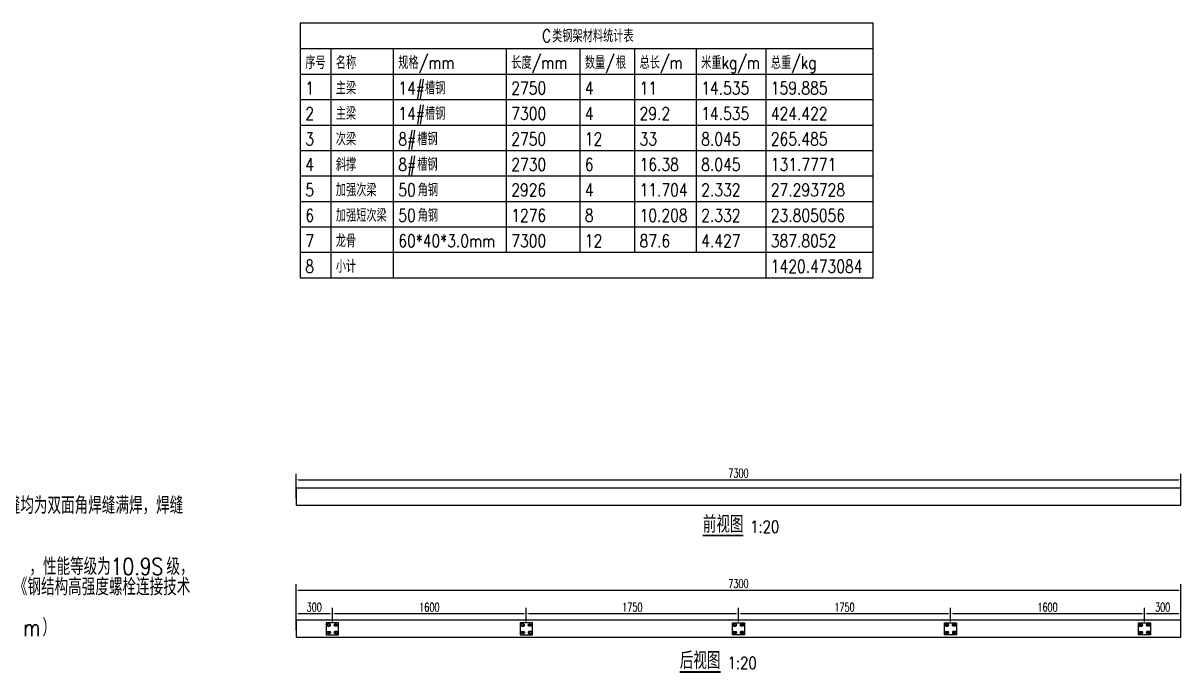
# Model space of a CAD drawing. Header units: millimetres. Extents: x -1471591 to 944464, y -468930 to 547002.
# Drawn here: x -968289 to -958738, y 3798 to 9156 of the extents above; entities that cross this region are included whole.
import ezdxf

# ---------------------------------------------------------------- set-up
doc = ezdxf.new("R2010")
doc.units = ezdxf.units.MM
doc.header["$LTSCALE"] = 10
doc.header["$PDMODE"] = 35
for name, color, linetype in [('DIM_SYMB', 3, 'Continuous'), ('PUB_TAB', 7, 'Continuous'), ('PUB_TEXT', 7, 'Continuous'), ('W-STEEL_FRAME钢架', 3, 'Continuous')]:
    doc.layers.add(name, color=color, linetype=linetype)
doc.styles.get("Standard").update_dxf_attribs({"font": 'simplex.shx', "width": 0.8, "bigfont": 'hztxt.shx'})
doc.styles.add('STANDARD_T3', font='simplex.shx', dxfattribs={"width": 0.7, "bigfont": 'hztxt.shx'})
doc.dimstyles.new('W&&20', dxfattribs={"dimtxt": 70, "dimasz": 20, "dimexe": 50, "dimexo": 60, "dimgap": 20, "dimtad": 1, "dimdec": 0, "dimzin": 0, "dimdsep": 46, "dimtxsty": 'STANDARD_T3', "dimcen": 0.09, "dimclrd": 1, "dimclre": 1, "dimclrt": 7, "dimazin": 2, "dimtfac": 1, "dimtdec": 0, "dimtix": 1, "dimtmove": 2, "dimatfit": 3, "dimfxl": 0, "dimtolj": 1, "dimtzin": 0, "dimarcsym": 0})

# ---------------------------------------------------------------- blocks, each defined once
blk = doc.blocks.new('*D299')
at = {"color": 1, "lineweight": -2, "transparency": 16777216}
for p, q in [((-966038.2, 5239.4), (-966038.2, 5439.4)), ((-966018.2, 5389.4), (-958758.2, 5389.4)), ((-958738.2, 5239.4), (-958738.2, 5439.4))]:
    blk.add_line(p, q, dxfattribs=at)
at = {"color": 1, "transparency": 16777216}
for points in [[(-966018.2, 5392.8), (-966018.2, 5386.1), (-966038.2, 5389.4)], [(-958758.2, 5392.8), (-958758.2, 5386.1), (-958738.2, 5389.4)]]:
    blk.add_solid(points, dxfattribs=at)
at = {"layer": 'Defpoints', "color": 0, "transparency": 16777216}
for p in [(-958738.2, 5389.4), (-966038.2, 5179.4), (-958738.2, 5179.4)]:
    blk.add_point(p, dxfattribs=at)
at = {"color": 7, "transparency": 16777216, "insert": (-962388.2, 5444.4), "char_height": 70, "attachment_point": 5, "style": 'STANDARD_T3'}
blk.add_mtext('\\A1;7300', dxfattribs=at)
blk = doc.blocks.new('*D300')
at = {"color": 1, "lineweight": -2, "transparency": 16777216}
for p, q in [((-966038.2, 4150.8), (-966038.2, 4528.3)), ((-958738.2, 4150.8), (-958738.2, 4528.3)), ((-966018.2, 4478.3), (-958758.2, 4478.3))]:
    blk.add_line(p, q, dxfattribs=at)
at = {"color": 1, "transparency": 16777216}
for points in [[(-966018.2, 4481.6), (-966018.2, 4474.9), (-966038.2, 4478.3)], [(-958758.2, 4481.6), (-958758.2, 4474.9), (-958738.2, 4478.3)]]:
    blk.add_solid(points, dxfattribs=at)
at = {"layer": 'Defpoints', "color": 0, "transparency": 16777216}
for p in [(-958738.2, 4478.3), (-966038.2, 4090.8), (-958738.2, 4090.8)]:
    blk.add_point(p, dxfattribs=at)
at = {"color": 7, "transparency": 16777216, "insert": (-962388.2, 4533.3), "char_height": 70, "attachment_point": 5, "style": 'STANDARD_T3'}
blk.add_mtext('\\A1;7300', dxfattribs=at)
blk = doc.blocks.new('$matou$00000140')
blk.add_lwpolyline([(-50, 50), (50, 50), (50, -50), (-50, -50)], close=True)
for points in [[(-22.5, 37.5), (-37.5, 37.5, 0.414214), (-45, 30), (-45, 30, 0.414214), (-37.5, 22.5), (-22.5, 22.5, 0.414214), (-15, 30), (-15, 30, 0.414214)], [(22.5, 37.5), (37.5, 37.5, -0.414214), (45, 30), (45, 30, -0.414214), (37.5, 22.5), (22.5, 22.5, -0.414214), (15, 30), (15, 30, -0.414214)], [(-22.5, -37.5), (-37.5, -37.5, -0.414214), (-45, -30), (-45, -30, -0.414214), (-37.5, -22.5), (-22.5, -22.5, -0.414214), (-15, -30), (-15, -30, -0.414214)], [(22.5, -37.5), (37.5, -37.5, 0.414214), (45, -30), (45, -30, 0.414214), (37.5, -22.5), (22.5, -22.5, 0.414214), (15, -30), (15, -30, 0.414214)]]:
    blk.add_lwpolyline(points, format="xyb", close=True)
blk = doc.blocks.new('*U365')
at = {"layer": 'W-STEEL_FRAME钢架', "color": 2}
for centre in [(-25, 32.7), (25, 32.7), (-25, -32.7), (25, -32.7)]:
    blk.add_circle(centre, 7, dxfattribs=at)
blk.add_blockref('$matou$00000140', (0, 0))
blk = doc.blocks.new('*U366')
at = {"color": 0, "linetype": 'ByBlock', "lineweight": -2}
for p in [(-1600, 0), (0, 0)]:
    blk.add_blockref('*U365', p, dxfattribs=at)
blk = doc.blocks.new('*D367')
at = {"color": 1, "lineweight": -2, "transparency": 16777216}
for p, q in [((-959038.2, 4220.8), (-959038.2, 4334.1)), ((-958738.2, 4220.8), (-958738.2, 4334.1)), ((-958758.2, 4284.1), (-959018.2, 4284.1))]:
    blk.add_line(p, q, dxfattribs=at)
at = {"color": 1, "transparency": 16777216}
for points in [[(-959018.2, 4287.5), (-959018.2, 4280.8), (-959038.2, 4284.1)], [(-958758.2, 4287.5), (-958758.2, 4280.8), (-958738.2, 4284.1)]]:
    blk.add_solid(points, dxfattribs=at)
at = {"layer": 'Defpoints', "color": 0, "transparency": 16777216}
for p in [(-959038.2, 4284.1), (-959038.2, 4160.8), (-958738.2, 4160.8)]:
    blk.add_point(p, dxfattribs=at)
at = {"color": 7, "transparency": 16777216, "insert": (-958888.2, 4339.1), "char_height": 70, "attachment_point": 5, "style": 'STANDARD_T3'}
blk.add_mtext('\\A1;300', dxfattribs=at)
blk = doc.blocks.new('*D368')
at = {"color": 1, "lineweight": -2, "transparency": 16777216}
for p, q in [((-960638.2, 4220.8), (-960638.2, 4334.1)), ((-959038.2, 4220.8), (-959038.2, 4334.1)), ((-959058.2, 4284.1), (-960618.2, 4284.1))]:
    blk.add_line(p, q, dxfattribs=at)
at = {"color": 1, "transparency": 16777216}
for points in [[(-960618.2, 4287.5), (-960618.2, 4280.8), (-960638.2, 4284.1)], [(-959058.2, 4287.5), (-959058.2, 4280.8), (-959038.2, 4284.1)]]:
    blk.add_solid(points, dxfattribs=at)
at = {"layer": 'Defpoints', "color": 0, "transparency": 16777216}
for p in [(-960638.2, 4284.1), (-960638.2, 4160.8), (-959038.2, 4160.8)]:
    blk.add_point(p, dxfattribs=at)
at = {"color": 7, "transparency": 16777216, "insert": (-959838.2, 4339.1), "char_height": 70, "attachment_point": 5, "style": 'STANDARD_T3'}
blk.add_mtext('\\A1;1600', dxfattribs=at)
blk = doc.blocks.new('*D369')
at = {"color": 1, "lineweight": -2, "transparency": 16777216}
for p, q in [((-962388.2, 4220.8), (-962388.2, 4334.1)), ((-960638.2, 4220.8), (-960638.2, 4334.1)), ((-960658.2, 4284.1), (-962368.2, 4284.1))]:
    blk.add_line(p, q, dxfattribs=at)
at = {"color": 1, "transparency": 16777216}
for points in [[(-962368.2, 4287.5), (-962368.2, 4280.8), (-962388.2, 4284.1)], [(-960658.2, 4287.5), (-960658.2, 4280.8), (-960638.2, 4284.1)]]:
    blk.add_solid(points, dxfattribs=at)
at = {"layer": 'Defpoints', "color": 0, "transparency": 16777216}
for p in [(-962388.2, 4284.1), (-962388.2, 4160.8), (-960638.2, 4160.8)]:
    blk.add_point(p, dxfattribs=at)
at = {"color": 7, "transparency": 16777216, "insert": (-961513.2, 4339.1), "char_height": 70, "attachment_point": 5, "style": 'STANDARD_T3'}
blk.add_mtext('\\A1;1750', dxfattribs=at)
blk = doc.blocks.new('*D370')
at = {"color": 1, "lineweight": -2, "transparency": 16777216}
for p, q in [((-964138.2, 4220.8), (-964138.2, 4334.1)), ((-962388.2, 4220.8), (-962388.2, 4334.1)), ((-962408.2, 4284.1), (-964118.2, 4284.1))]:
    blk.add_line(p, q, dxfattribs=at)
at = {"color": 1, "transparency": 16777216}
for points in [[(-964118.2, 4287.5), (-964118.2, 4280.8), (-964138.2, 4284.1)], [(-962408.2, 4287.5), (-962408.2, 4280.8), (-962388.2, 4284.1)]]:
    blk.add_solid(points, dxfattribs=at)
at = {"layer": 'Defpoints', "color": 0, "transparency": 16777216}
for p in [(-964138.2, 4284.1), (-964138.2, 4160.8), (-962388.2, 4160.8)]:
    blk.add_point(p, dxfattribs=at)
at = {"color": 7, "transparency": 16777216, "insert": (-963263.2, 4339.1), "char_height": 70, "attachment_point": 5, "style": 'STANDARD_T3'}
blk.add_mtext('\\A1;1750', dxfattribs=at)
blk = doc.blocks.new('*D371')
at = {"color": 1, "lineweight": -2, "transparency": 16777216}
for p, q in [((-965738.2, 4220.8), (-965738.2, 4334.1)), ((-964138.2, 4220.8), (-964138.2, 4334.1)), ((-964158.2, 4284.1), (-965718.2, 4284.1))]:
    blk.add_line(p, q, dxfattribs=at)
at = {"color": 1, "transparency": 16777216}
for points in [[(-965718.2, 4287.5), (-965718.2, 4280.8), (-965738.2, 4284.1)], [(-964158.2, 4287.5), (-964158.2, 4280.8), (-964138.2, 4284.1)]]:
    blk.add_solid(points, dxfattribs=at)
at = {"layer": 'Defpoints', "color": 0, "transparency": 16777216}
for p in [(-965738.2, 4284.1), (-965738.2, 4160.8), (-964138.2, 4160.8)]:
    blk.add_point(p, dxfattribs=at)
at = {"color": 7, "transparency": 16777216, "insert": (-964938.2, 4339.1), "char_height": 70, "attachment_point": 5, "style": 'STANDARD_T3'}
blk.add_mtext('\\A1;1600', dxfattribs=at)
blk = doc.blocks.new('*D372')
at = {"color": 1, "lineweight": -2, "transparency": 16777216}
for p, q in [((-966038.2, 4220.8), (-966038.2, 4334.1)), ((-965738.2, 4220.8), (-965738.2, 4334.1)), ((-965758.2, 4284.1), (-966018.2, 4284.1))]:
    blk.add_line(p, q, dxfattribs=at)
at = {"color": 1, "transparency": 16777216}
for points in [[(-966018.2, 4287.5), (-966018.2, 4280.8), (-966038.2, 4284.1)], [(-965758.2, 4287.5), (-965758.2, 4280.8), (-965738.2, 4284.1)]]:
    blk.add_solid(points, dxfattribs=at)
at = {"layer": 'Defpoints', "color": 0, "transparency": 16777216}
for p in [(-966038.2, 4284.1), (-966038.2, 4160.8), (-965738.2, 4160.8)]:
    blk.add_point(p, dxfattribs=at)
at = {"color": 7, "transparency": 16777216, "insert": (-965888.2, 4339.1), "char_height": 70, "attachment_point": 5, "style": 'STANDARD_T3'}
blk.add_mtext('\\A1;300', dxfattribs=at)

msp = doc.modelspace()

# ---------------------------------------------------------------- linework, layer by layer
at = {"layer": 'DIM_SYMB', "const_width": 14}
for points in [[(-962682.3, 4931.2), (-962347.4, 4931.2)], [(-962872, 3804.5), (-962533.6, 3804.5)]]:
    msp.add_lwpolyline(points, dxfattribs=at)
at = {"layer": 'PUB_TAB'}
msp.add_lwpolyline([(-966003.7, 7056.1), (-961276.1, 7056.1), (-961276.1, 9156.1), (-966003.7, 9156.1)], close=True, dxfattribs=at)
for points in [[(-966003.7, 8946.1), (-961276.1, 8946.1)], [(-965751.8, 8946.1), (-965751.8, 7056.1)], [(-965236.4, 8946.1), (-965236.4, 7056.1)], [(-964304.5, 8946.1), (-964304.5, 7266.1)], [(-963697.5, 8946.1), (-963697.5, 7266.1)], [(-963245.8, 8946.1), (-963245.8, 7266.1)], [(-962737.3, 8946.1), (-962737.3, 7266.1)], [(-962163.1, 8946.1), (-962163.1, 7056.1)], [(-966003.7, 8736.1), (-961276.1, 8736.1)], [(-966003.7, 8526.1), (-961276.1, 8526.1)], [(-966003.7, 8316.1), (-961276.1, 8316.1)], [(-966003.7, 8106.1), (-961276.1, 8106.1)], [(-966003.7, 7896.1), (-961276.1, 7896.1)], [(-966003.7, 7686.1), (-961276.1, 7686.1)], [(-966003.7, 7476.1), (-961276.1, 7476.1)], [(-966003.7, 7266.1), (-961276.1, 7266.1)]]:
    msp.add_lwpolyline(points, dxfattribs=at)
at = {"layer": 'W-STEEL_FRAME钢架'}
for points in [[(-966038.2, 5179.4), (-958738.2, 5179.4), (-958738.2, 5319.4), (-966038.2, 5319.4)], [(-966038.2, 4090.8), (-958738.2, 4090.8), (-958738.2, 4230.8), (-966038.2, 4230.8)]]:
    msp.add_lwpolyline(points, close=True, dxfattribs=at)
at = {"layer": 'W-STEEL_FRAME钢架', "color": 2}
for centre in [(-962413.2, 4193.5), (-962413.2, 4128.2), (-962363.2, 4193.5), (-962363.2, 4128.2), (-960663.2, 4193.5), (-960663.2, 4128.2), (-960613.2, 4193.5), (-960613.2, 4128.2), (-959063.2, 4193.5), (-959063.2, 4128.2), (-959013.2, 4193.5), (-959013.2, 4128.2)]:
    msp.add_circle(centre, 7, dxfattribs=at)

# ---------------------------------------------------------------- block references
at = {"xscale": -1}
msp.add_blockref('*U366', (-965738.2, 4160.8), dxfattribs=at)
for p in [(-962388.2, 4160.8), (-960638.2, 4160.8), (-959038.2, 4160.8)]:
    msp.add_blockref('$matou$00000140', p)

# ---------------------------------------------------------------- texts
at = {"layer": 'PUB_TAB', "width": 0.8}
for s, p in [('C', (-964009.3, 8998.6)), ('类钢架材料统计表', (-963925.3, 8998.6)), ('序号', (-965961.7, 8778.1)), ('名称', (-965709.8, 8778.1)), ('规格', (-965194.4, 8778.1)), ('/mm', (-965026.4, 8778.1)), ('长度', (-964262.5, 8778.1)), ('/mm', (-964094.5, 8778.1)), ('数量', (-963655.5, 8778.1)), ('/', (-963487.5, 8778.1)), ('根', (-963399.5, 8778.1)), ('总长', (-963203.8, 8778.1)), ('/m', (-963035.8, 8778.1)), ('米重', (-962695.3, 8778.1)), ('kg/m', (-962527.3, 8778.1)), ('总重', (-962121.1, 8778.1)), ('/kg', (-961953.1, 8778.1)), ('14#', (-965194.4, 8568.1)), ('1', (-965961.7, 8568.1)), ('主梁', (-965709.8, 8568.1)), ('槽钢', (-964974.4, 8568.1)), ('2750', (-964262.5, 8568.1)), ('4', (-963655.5, 8568.1)), ('11', (-963203.8, 8568.1)), ('14.535', (-962695.3, 8568.1)), ('159.885', (-962121.1, 8568.1)), ('2', (-965961.7, 8358.1)), ('主梁', (-965709.8, 8358.1)), ('14#', (-965194.4, 8358.1)), ('槽钢', (-964974.4, 8358.1)), ('7300', (-964262.5, 8358.1)), ('4', (-963655.5, 8358.1)), ('29.2', (-963203.8, 8358.1)), ('14.535', (-962695.3, 8358.1)), ('424.422', (-962121.1, 8358.1)), ('3', (-965961.7, 8148.1)), ('次梁', (-965709.8, 8148.1)), ('8#', (-965194.4, 8148.1)), ('槽钢', (-965038.4, 8148.1)), ('2750', (-964262.5, 8148.1)), ('12', (-963655.5, 8148.1)), ('33', (-963203.8, 8148.1)), ('8.045', (-962695.3, 8148.1)), ('265.485', (-962121.1, 8148.1)), ('4', (-965961.7, 7938.1)), ('斜撑', (-965709.8, 7938.1)), ('8#', (-965194.4, 7938.1)), ('槽钢', (-965038.4, 7938.1)), ('2730', (-964262.5, 7938.1)), ('6', (-963655.5, 7938.1)), ('16.38', (-963203.8, 7938.1)), ('8.045', (-962695.3, 7938.1)), ('131.7771', (-962121.1, 7938.1)), ('5', (-965961.7, 7728.1)), ('加强次梁', (-965709.8, 7728.1)), ('50', (-965194.4, 7728.1)), ('角钢', (-965034.4, 7728.1)), ('2926', (-964262.5, 7728.1)), ('4', (-963655.5, 7728.1)), ('11.704', (-963203.8, 7728.1)), ('2.332', (-962695.3, 7728.1)), ('27.293728', (-962121.1, 7728.1)), ('6', (-965961.7, 7518.1)), ('加强短次梁', (-965709.8, 7518.1)), ('50', (-965194.4, 7518.1)), ('角钢', (-965034.4, 7518.1)), ('1276', (-964262.5, 7518.1)), ('8', (-963655.5, 7518.1)), ('10.208', (-963203.8, 7518.1)), ('2.332', (-962695.3, 7518.1)), ('23.805056', (-962121.1, 7518.1)), ('7', (-965961.7, 7308.1)), ('龙骨', (-965709.8, 7308.1)), ('60*40*3.0mm', (-965194.4, 7308.1)), ('7300', (-964262.5, 7308.1)), ('12', (-963655.5, 7308.1)), ('87.6', (-963203.8, 7308.1)), ('4.427', (-962695.3, 7308.1)), ('387.8052', (-962121.1, 7308.1)), ('8', (-965961.7, 7098.1)), ('小计', (-965709.8, 7098.1)), ('1420.473084', (-962121.1, 7098.1))]:
    msp.add_text(s, height=105, dxfattribs=at).set_placement(p)
at = {"layer": 'PUB_TEXT', "width": 0.8}
for s, p in [('级；图中未注明的焊缝均为双面角焊缝满焊，焊缝', (-969432.9, 5108.6)), ('，性能等级为', (-968238.2, 4604.6)), ('10.9S', (-967566.2, 4604.6)), ('级，', (-967107.5, 4604.6)), ('，螺栓各技术指标、施工及验收须满足《钢结构高强度螺栓连接技术', (-970270.2, 4436.6)), ('）', (-968130.6, 4100.6)), ('m', (-968290.6, 4100.6))]:
    msp.add_text(s, height=140, dxfattribs=at).set_placement(p)
at = {"layer": 'PUB_TEXT', "color": 7, "width": 0.8}
for s, height, p in [('前视图', 140, (-962682.3, 4952.6)), ('1:20', 100, (-962291.4, 4952.6)), ('后视图', 140, (-962872, 3829.2)), ('1:20', 100, (-962477.6, 3829.2))]:
    msp.add_text(s, height=height, dxfattribs=at).set_placement(p)

# ---------------------------------------------------------------- dimensions: what is measured, and where the dimension line sits
for base, p1, p2, picture, middle in [((-958738.2, 5389.4), (-966038.2, 5179.4), (-958738.2, 5179.4), '*D299', (-962388.2, 5444.4)), ((-958738.2, 4478.3), (-966038.2, 4090.8), (-958738.2, 4090.8), '*D300', (-962388.2, 4533.3)), ((-966038.2, 4284.1), (-965738.2, 4160.8), (-966038.2, 4160.8), '*D372', (-965888.2, 4339.1)), ((-965738.2, 4284.1), (-964138.2, 4160.8), (-965738.2, 4160.8), '*D371', (-964938.2, 4339.1)), ((-964138.2, 4284.1), (-962388.2, 4160.8), (-964138.2, 4160.8), '*D370', (-963263.2, 4339.1)), ((-962388.2, 4284.1), (-960638.2, 4160.8), (-962388.2, 4160.8), '*D369', (-961513.2, 4339.1)), ((-960638.2, 4284.1), (-959038.2, 4160.8), (-960638.2, 4160.8), '*D368', (-959838.2, 4339.1)), ((-959038.2, 4284.1), (-958738.2, 4160.8), (-959038.2, 4160.8), '*D367', (-958888.2, 4339.1))]:
    dim = msp.add_linear_dim(base=base, p1=p1, p2=p2, dimstyle='W&&20')
    dim.commit()
    dim.dimension.update_dxf_attribs({"geometry": picture, "text_midpoint": middle})

doc.saveas('drawing.dxf')
